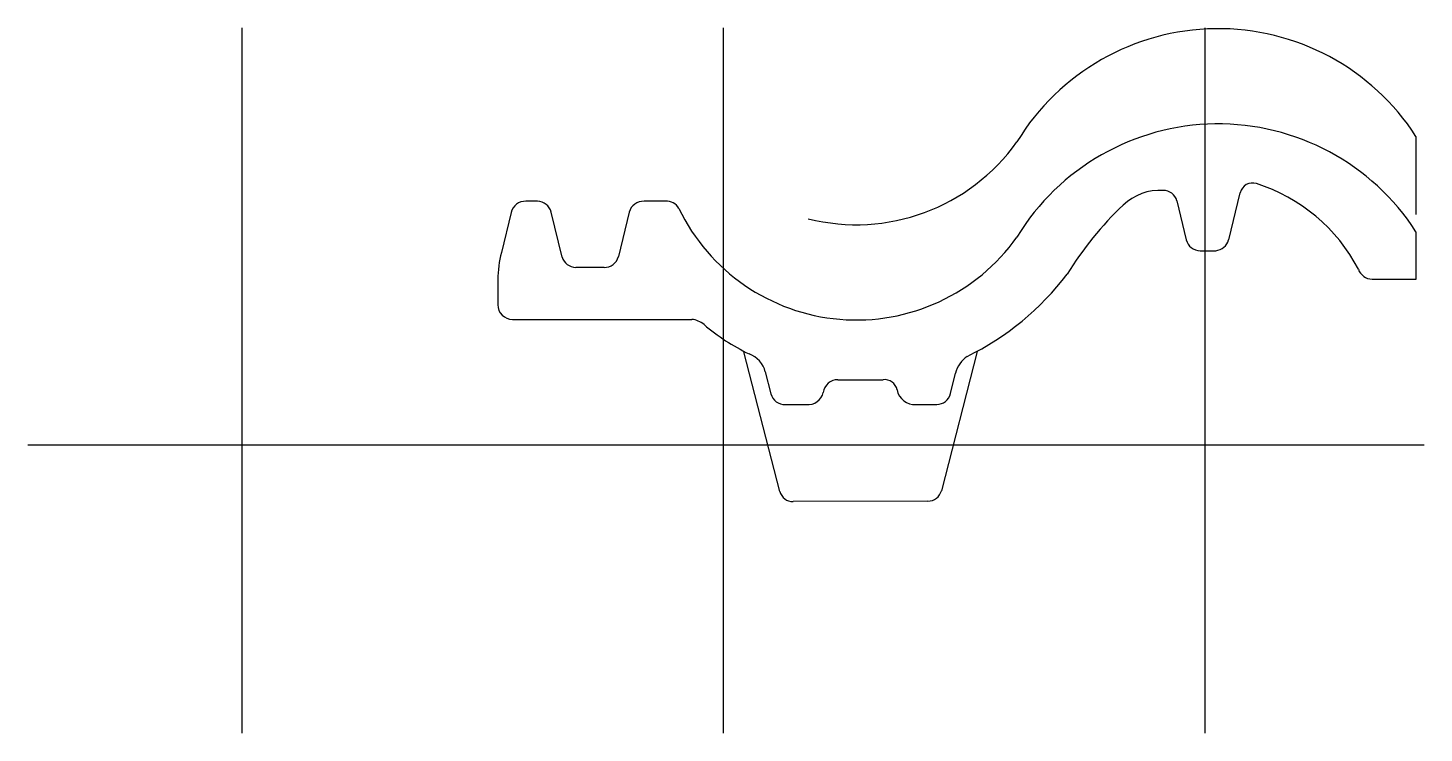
# Model space of a CAD drawing. Extents: x -147 to 148, y -61 to 88.
import ezdxf

# ---------------------------------------------------------------- set-up
doc = ezdxf.new("R2010")
doc.units = 0
doc.layers.get('0').update_dxf_attribs({"linetype": 'CONTINUOUS'})

msp = doc.modelspace()

# ---------------------------------------------------------------- linework, layer by layer
at = {"linetype": 'CONTINUOUS'}
for p, q in [((-102, -61.01), (-102, 88.21)), ((0, -61.01), (0, 88.21)), ((102, -61.01), (102, 88.21)), ((146.65, 48.73), (146.65, 65.25)), ((106.97, 43.36), (109.41, 53.34)), ((-39.44, 51.53), (-41.87, 51.53)), ((-12.34, 51.53), (-16.85, 51.53)), ((96.01, 51.64), (97.98, 43.39)), ((-45.03, 49.16), (-47.07, 40.69)), ((-34.22, 39.7), (-36.53, 49.25)), ((-20.01, 49.23), (-22.28, 39.82)), ((146.65, 35.07), (146.65, 45.09)), ((100.93, 41.07), (104.23, 41.07)), ((-25.33, 37.53), (-31.34, 37.53)), ((-47.84, 34.95), (-47.84, 29.64)), ((137.35, 35.07), (146.65, 35.07)), ((-44.72, 26.53), (-6.76, 26.53)), ((11.9, -9.88), (4.27, 19.69)), ((53.73, 19.74), (46.12, -9.73)), ((8.82, 15.41), (10, 10.79)), ((48.04, 10.82), (49.08, 15.12)), ((24.21, 13.77), (33.8, 13.77)), ((13.06, 8.53), (17.51, 8.53)), ((40.74, 8.53), (45.13, 8.53)), ((-147.37, 0), (148.36, 0)), ((43.27, -11.94), (14.7, -12.04))]:
    msp.add_line(p, q, dxfattribs=at)
for centre, radius, start, end in [((104.74, 38.16), 49.9, 32.8824, 148.6495), ((104.74, 18), 49.9, 32.8824, 148.6495), ((28.11, 88.31), 41.74, 255.8224, 324.5841), ((92.47, 42.43), 11.42, 86.748, 133.3699), ((93.12, 50.83), 3, 15.6643, 90.0271), ((112.02, 52.7), 2.69, 72.299, 166.1783), ((101.76, 20.11), 36.86, 27.5075, 72.5017), ((-42.02, 48.44), 3.09, 87.1408, 166.599), ((-39.55, 48.39), 3.14, 15.8587, 87.9835), ((-17.02, 48.44), 3.09, 86.8195, 165.2784), ((-12.16, 48.42), 3.12, 30.7427, 93.2788), ((133.46, -0.95), 71.1, 133.3748, 148.6027), ((28.11, 68.15), 41.74, 205.7568, 324.5848), ((100.93, 44.1), 3.03, 193.5517, 270.0824), ((103.87, 44.28), 3.23, 276.3299, 343.4456), ((-25.86, 34.96), 21.97, 164.8856, 180.0297), ((-31.23, 40.68), 3.15, 198.0865, 267.9195), ((-25.2, 40.53), 3, 267.4305, 346.3694), ((25.27, 72.37), 59.77, 296.1391, 322.631), ((137.35, 38.14), 3.07, 199.2075, 270.0167), ((-44.73, 29.64), 3.11, 179.9997, 270.1842), ((-7.19, 21.86), 4.69, 49.5717, 84.7217), ((24.28, 58.8), 43.84, 229.5723, 244.4477), ((3.45, 14.05), 5.54, 14.1692, 69.7062), ((55.01, 13.69), 6.07, 124.1619, 166.3482), ((24.2, 10.64), 3.13, 89.8229, 172.104), ((34.13, 11.15), 2.64, 10.2339, 97.2245), ((12.91, 11.53), 3, 194.2047, 272.899), ((17.85, 11.86), 3.35, 264.2564, 346.304), ((40.43, 12.28), 3.76, 190.0689, 274.6973), ((45.13, 11.53), 3, 270.0912, 346.3102), ((14.69, -9.16), 2.88, 194.477, 270.2277), ((43.26, -8.99), 2.95, 270.1103, 345.4724)]:
    msp.add_arc(centre, radius, start, end, dxfattribs=at)

doc.saveas('drawing.dxf')
